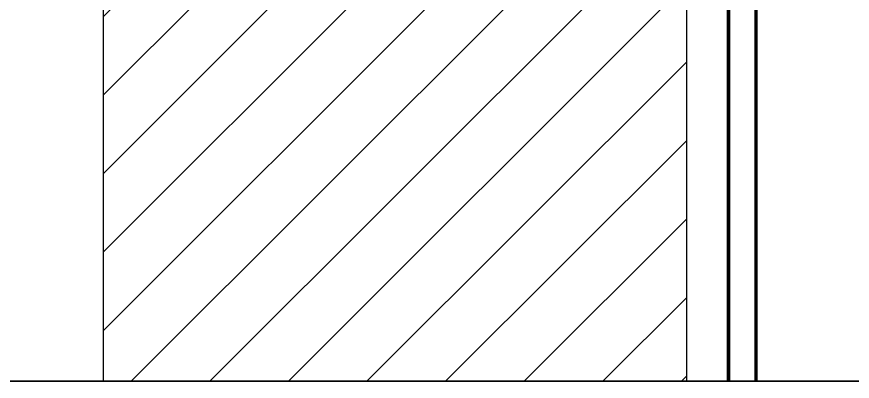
# Model space of a CAD drawing. Header units: inches. Extents: x 2 to 32666, y -5537 to 22.
# Drawn here: x 22104.9 to 22205.2, y -4066.9 to -4023.1 of the extents above; entities that cross this region are included whole.
import ezdxf
from ezdxf.enums import TextEntityAlignment as Align

# ---------------------------------------------------------------- set-up
doc = ezdxf.new("R2010")
doc.units = ezdxf.units.IN
doc.header["$MEASUREMENT"] = 0
for name, color, linetype in [('2', 2, 'Continuous'), ('3', 3, 'Continuous'), ('7', 7, 'Continuous'), ('9', 9, 'Continuous'), ('DIM', 8, 'Continuous')]:
    doc.layers.add(name, color=color, linetype=linetype)
doc.layers.add('Cover text', color=7, linetype='Continuous', true_color=0x52370f)
doc.styles.add('TIEU DE', font='Vharialn.ttf')

# ---------------------------------------------------------------- blocks, each defined once
blk = doc.blocks.new('kt kien truc 1')
at = {"layer": '7', "color": 147, "linetype": 'Continuous'}
blk.add_lwpolyline([(12.33, 57.61), (581.67, 57.61), (581.67, 409.19), (12.33, 409.19)], close=True, dxfattribs=at)
at = {"layer": 'Cover text', "ltscale": 0.5, "style": 'TIEU DE'}
for tag, p in [('STT', (555.05, 15.58)), ('TENBANVE', (45.93, 14.6))]:
    blk.add_attdef(tag, text='', height=2, dxfattribs=at).set_placement(p, align=Align.MIDDLE_CENTER)

msp = doc.modelspace()

# ---------------------------------------------------------------- hatches: boundary and pattern name
at = {"layer": 'DIM'}
h = msp.add_hatch(dxfattribs=at)
h.set_pattern_fill('ANSI31', color=256, scale=53.333333)
h.set_pattern_definition([(45, (-4228.086, 1387.2966), (-4.7140452, 4.7140452), [])])
h.paths.add_polyline_path([(22115.2872, -4066.9148), (22185.2872, -4066.9148), (22185.2872, -3883.5341), (22115.2872, -3883.5341)])

# ---------------------------------------------------------------- linework, layer by layer
at = {"layer": '2', "lineweight": 100}
for p, q in [((22190.2872, -4066.9148), (22190.2872, -3759.3488)), ((22190.2872, -3950.2008), (22190.2872, -4066.9148)), ((22193.6205, -4066.9148), (22193.6205, -3950.2008))]:
    msp.add_line(p, q, dxfattribs=at)
at = {"layer": '9'}
msp.add_lwpolyline([(22115.2872, -4066.9148), (22185.2872, -4066.9148), (22185.2872, -3883.5341), (22115.2872, -3883.5341)], close=True, dxfattribs=at)
at = {"layer": 'DIM'}
msp.add_lwpolyline([(22006.1005, -3715.3349), (22575.4384, -3715.3349), (22575.4384, -4066.9148), (22006.1005, -4066.9148)], close=True, dxfattribs=at)

# ---------------------------------------------------------------- block references
at = {"layer": '3'}
msp.add_blockref('kt kien truc 1', (21993.7695, -4124.5249), dxfattribs=at)

doc.saveas('drawing.dxf')
